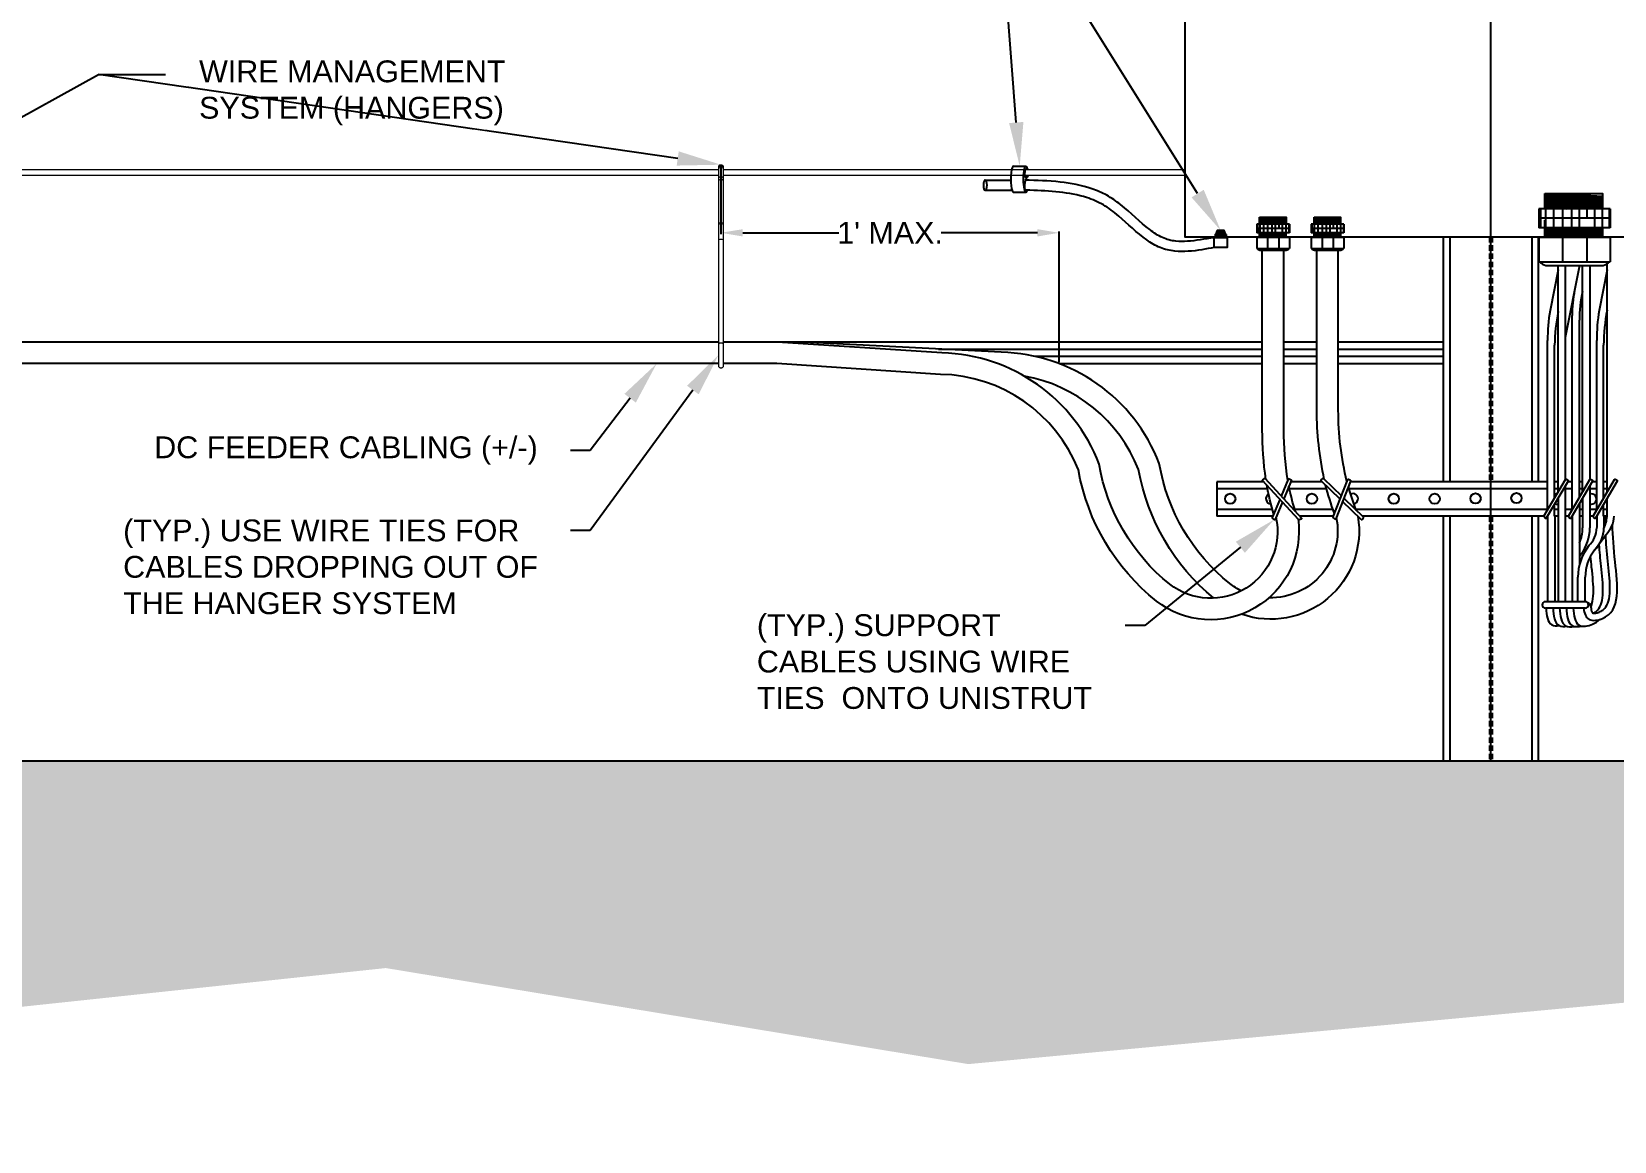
# Model space of a CAD drawing. Header units: feet. Extents: x -17 to 1389, y -162 to 787.
# Drawn here: x 386 to 458.6, y 17.6 to 68.4 of the extents above; entities that cross this region are included whole.
import ezdxf
from ezdxf import colors
from ezdxf.entities.mleader import LeaderData, LeaderLine
from ezdxf.math import Vec2, Vec3

# ---------------------------------------------------------------- set-up
doc = ezdxf.new("R2010")
doc.units = ezdxf.units.FT
doc.header["$MEASUREMENT"] = 0
doc.linetypes.add('HIDDEN', pattern=[0.375, 0.25, -0.125])
for name, color, linetype in [('ATI_EARTH', 34, 'Continuous'), ('Cable Gland', 4, 'Continuous'), ('DC FEEEDERS', 1, 'Continuous'), ('DC STRING CABLES', 30, 'Continuous'), ('E-CABL-UG2', 142, 'Continuous'), ('E-COMB-BOX', 41, 'Continuous'), ('E-DETL', 7, 'Continuous'), ('E-GRND', 3, 'Continuous'), ('G-ANNO-TEXT', 1, 'Continuous'), ('S-BEAM', 7, 'Continuous'), ('S-POST', 7, 'Continuous'), ('S-STEL-ANGL', 3, 'Continuous'), ('tie wrap', 4, 'Continuous'), ('WIRE MANAGEMENT', 4, 'Continuous')]:
    doc.layers.add(name, color=color, linetype=linetype)
doc.styles.add('NEI-A', font='arial.ttf')
doc.dimstyles.new('NEI-A', dxfattribs={"dimtxt": 0.1, "dimasz": 0.125, "dimexe": 0.0625, "dimexo": 0.0625, "dimgap": 0.0625, "dimtad": 0, "dimtih": 1, "dimtoh": 1, "dimdec": 4, "dimzin": 3, "dimdsep": 46, "dimlunit": 4, "dimtxsty": 'NEI-A', "dimcen": 0, "dimadec": 0, "dimazin": 0, "dimtfac": 0.75, "dimtdec": 4, "dimtofl": 0, "dimtmove": 0, "dimatfit": 3, "dimfxl": 1, "dimfrac": 1, "dimtolj": 1, "dimtzin": 0, "dimarcsym": 0})

# ---------------------------------------------------------------- blocks, each defined once
blk = doc.blocks.new('*D15')
at = {"layer": 'Defpoints', "color": 0, "transparency": 16777216}
for p in [(452.896, 98.569), (340.976, 34.976), (452.896, 34.976)]:
    blk.add_point(p, dxfattribs=at)
at = {"layer": 'G-ANNO-TEXT', "color": 0, "lineweight": -2, "transparency": 16777216}
for p, q in [((340.976, 35.039), (340.976, 98.632)), ((341.976, 98.569), (395.53, 98.569)), ((451.896, 98.569), (398.342, 98.569)), ((452.896, 35.039), (452.896, 98.632))]:
    blk.add_line(p, q, dxfattribs=at)
at = {"layer": 'G-ANNO-TEXT', "color": 0, "transparency": 16777216}
for points in [[(341.976, 98.736), (341.976, 98.402), (340.976, 98.569)], [(451.896, 98.736), (451.896, 98.402), (452.896, 98.569)]]:
    blk.add_solid(points, dxfattribs=at)
at = {"layer": 'G-ANNO-TEXT', "color": 0, "transparency": 16777216, "insert": (396.936, 98.569), "char_height": 1, "attachment_point": 5, "style": 'NEI-A'}
blk.add_mtext('\\A1;TBD', dxfattribs=at)
blk = doc.blocks.new('*D21')
at = {"layer": 'Defpoints', "color": 0, "transparency": 16777216}
for p in [(417.609, 62.292), (417.609, 59.173), (433.117, 53.183)]:
    blk.add_point(p, dxfattribs=at)
at = {"layer": 'G-ANNO-TEXT', "color": 0, "lineweight": -2, "transparency": 16777216}
for p, q in [((417.609, 62.23), (417.609, 59.11)), ((418.609, 59.173), (423.014, 59.173)), ((432.117, 59.173), (427.712, 59.173)), ((433.117, 53.246), (433.117, 59.235))]:
    blk.add_line(p, q, dxfattribs=at)
at = {"layer": 'G-ANNO-TEXT', "color": 0, "transparency": 16777216}
for points in [[(418.609, 59.339), (418.609, 59.006), (417.609, 59.173)], [(432.117, 59.339), (432.117, 59.006), (433.117, 59.173)]]:
    blk.add_solid(points, dxfattribs=at)
at = {"layer": 'G-ANNO-TEXT', "color": 0, "transparency": 16777216, "insert": (425.363, 59.173), "char_height": 1, "attachment_point": 5, "style": 'NEI-A'}
blk.add_mtext("\\A1;1' MAX.", dxfattribs=at)

msp = doc.modelspace()

# ---------------------------------------------------------------- hatches: boundary and pattern name
at = {"layer": 'ATI_EARTH'}
h = msp.add_hatch(dxfattribs=at)
h.set_pattern_fill('EARTH', color=256, scale=1.139728, angle=45)
h.set_pattern_definition([(45, (-15599350.6315, -7768332.1494), (0, 10.2350524967), [7.237275026, -7.237275026]), (45, (-15599352.5505, -7768330.23), (0, 10.2350524967), [7.237275026, -7.237275026]), (45, (-15599354.4696, -7768328.311), (0, 10.2350524967), [7.237275026, -7.237275026]), (135, (-15599354.4696, -7768327.032), (-10.2350524967, 0), [7.237275026, -7.237275026]), (135, (-15599352.5505, -7768325.113), (-10.2350524967, 0), [7.237275026, -7.237275026]), (135, (-15599350.6315, -7768323.194), (-10.2350524967, 0), [7.237275026, -7.237275026])])
h.paths.add_polyline_path([(676.50531, 34.97633), (622.02978, 17.55968), (575.36517, 22.79066), (517.62891, 19.87339), (475.97827, 25.49586), (428.94705, 21.09663), (402.24949, 25.49586), (349.33726, 19.87339), (319.73822, 22.79066), (276.04411, 17.55968), (250.7529, 34.97633)])

# ---------------------------------------------------------------- linework, layer by layer
at = {"layer": 'ATI_EARTH', "color": 7}
msp.add_lwpolyline([(676.50531, 34.97633), (250.7529, 34.97633)], dxfattribs=at)
at = {"layer": 'Cable Gland'}
for p, q in [((455.38081, 60.2774), (455.38081, 60.97852)), ((455.38081, 60.94082), (458.02341, 60.7818)), ((455.89466, 60.97852), (458.02341, 60.85042)), ((458.36155, 60.2774), (455.09967, 60.2774)), ((455.09967, 60.2774), (455.09967, 59.40747)), ((455.17686, 60.2774), (455.17686, 59.40747)), ((455.38081, 60.88641), (458.02341, 60.72738)), ((455.38081, 60.81778), (458.02341, 60.65876)), ((455.38081, 60.74916), (458.02341, 60.59014)), ((455.38081, 60.68054), (458.02341, 60.52151)), ((455.38081, 60.61192), (458.02341, 60.45289)), ((455.38081, 60.54329), (458.02341, 60.38427)), ((455.38081, 60.47467), (458.02341, 60.31565)), ((455.38081, 60.40605), (457.62926, 60.27074)), ((455.38081, 60.33743), (456.37831, 60.2774)), ((455.40063, 60.2774), (455.40063, 59.40747)), ((455.76537, 60.2774), (455.76537, 59.40747)), ((456.1815, 60.2774), (456.1815, 59.40747)), ((456.59764, 60.2774), (456.59764, 59.40747)), ((456.95054, 60.2774), (456.95054, 59.40747)), ((457.3032, 60.2774), (457.3032, 59.84243)), ((457.65598, 60.2774), (457.65598, 59.40747)), ((458.00876, 60.2774), (458.00876, 59.40747)), ((458.3188, 60.2774), (458.3188, 59.40747)), ((458.36155, 60.2774), (458.36155, 59.40747)), ((443.6663, 59.57464), (442.1663, 59.57464)), ((442.1663, 59.57464), (442.1663, 59.1746)), ((442.20179, 59.57464), (442.20179, 59.1746)), ((442.29558, 59.57464), (442.29558, 59.89706)), ((442.29558, 59.87972), (443.5108, 59.80659)), ((442.29558, 59.8547), (443.5108, 59.78157)), ((442.29558, 59.82314), (443.5108, 59.75001)), ((442.29558, 59.79158), (443.5108, 59.71846)), ((442.29558, 59.76003), (443.5108, 59.6869)), ((442.29558, 59.72847), (443.5108, 59.65534)), ((442.29558, 59.69691), (443.5108, 59.62379)), ((442.29558, 59.66536), (443.5108, 59.59223)), ((442.29558, 59.6338), (443.32955, 59.57158)), ((442.29558, 59.60224), (442.75429, 59.57464)), ((442.30469, 59.57464), (442.30469, 59.1746)), ((442.47242, 59.57464), (442.47242, 59.1746)), ((442.53188, 59.89706), (443.5108, 59.83815)), ((442.66379, 59.57464), (442.66379, 59.1746)), ((442.85515, 59.57464), (442.85515, 59.1746)), ((443.01743, 59.57464), (443.01743, 59.1746)), ((443.17961, 59.57464), (443.17961, 59.37462)), ((443.34184, 59.57464), (443.34184, 59.1746)), ((443.50407, 59.57464), (443.50407, 59.1746)), ((443.64664, 59.57464), (443.64664, 59.1746)), ((443.6663, 59.57464), (443.6663, 59.1746)), ((446.1663, 59.57464), (444.6663, 59.57464)), ((444.6663, 59.57464), (444.6663, 59.1746)), ((444.70179, 59.57464), (444.70179, 59.1746)), ((444.79558, 59.57464), (444.79558, 59.89706)), ((444.79558, 59.87972), (446.0108, 59.80659)), ((444.79558, 59.8547), (446.0108, 59.78157)), ((444.79558, 59.82314), (446.0108, 59.75001)), ((444.79558, 59.79158), (446.0108, 59.71846)), ((444.79558, 59.76003), (446.0108, 59.6869)), ((444.79558, 59.72847), (446.0108, 59.65534)), ((444.79558, 59.69691), (446.0108, 59.62379)), ((444.79558, 59.66536), (446.0108, 59.59223)), ((444.79558, 59.6338), (445.82955, 59.57158)), ((444.79558, 59.60224), (445.25429, 59.57464)), ((444.80469, 59.57464), (444.80469, 59.1746)), ((444.97242, 59.57464), (444.97242, 59.1746)), ((445.03188, 59.89706), (446.0108, 59.83815)), ((445.16379, 59.57464), (445.16379, 59.1746)), ((445.35515, 59.57464), (445.35515, 59.1746)), ((445.51743, 59.57464), (445.51743, 59.1746)), ((445.67961, 59.57464), (445.67961, 59.37462)), ((445.84184, 59.57464), (445.84184, 59.1746)), ((446.00407, 59.57464), (446.00407, 59.1746)), ((446.14664, 59.57464), (446.14664, 59.1746)), ((446.1663, 59.57464), (446.1663, 59.1746)), ((458.36155, 59.84243), (455.09967, 59.84243)), ((455.37869, 58.97633), (455.37869, 59.75985)), ((443.6663, 59.37462), (442.1663, 59.37462)), ((443.6663, 59.1746), (442.1663, 59.1746)), ((442.1663, 58.97633), (442.1663, 58.45687)), ((442.1663, 58.97633), (443.6663, 58.97633)), ((442.2946, 58.97633), (442.2946, 59.33664)), ((442.2946, 59.16817), (443.51781, 59.09457)), ((442.2946, 59.13662), (443.51781, 59.06301)), ((442.2946, 59.10506), (443.51781, 59.03145)), ((442.2946, 59.0735), (443.51781, 58.9999)), ((442.2946, 59.04195), (443.38494, 58.97633)), ((442.2946, 59.01039), (442.86055, 58.97633)), ((442.66379, 58.97633), (442.66379, 58.45687)), ((442.83216, 59.16738), (443.51781, 59.12612)), ((443.17961, 58.97633), (443.17961, 58.45687)), ((443.21979, 59.17561), (443.51781, 59.15768)), ((443.51781, 58.97633), (443.51781, 59.1746)), ((443.6663, 58.97633), (443.6663, 58.45687)), ((446.1663, 59.37462), (444.6663, 59.37462)), ((446.1663, 59.1746), (444.6663, 59.1746)), ((444.6663, 58.97633), (444.6663, 58.45687)), ((444.6663, 58.97633), (446.1663, 58.97633)), ((444.7946, 58.97633), (444.7946, 59.33664)), ((444.7946, 59.16817), (446.01781, 59.09457)), ((444.7946, 59.13662), (446.01781, 59.06301)), ((444.7946, 59.10506), (446.01781, 59.03145)), ((444.7946, 59.0735), (446.01781, 58.9999)), ((444.7946, 59.04195), (445.88494, 58.97633)), ((444.7946, 59.01039), (445.36055, 58.97633)), ((445.16379, 58.97633), (445.16379, 58.45687)), ((445.33216, 59.16738), (446.01781, 59.12612)), ((445.67961, 58.97633), (445.67961, 58.45687)), ((445.71979, 59.17561), (446.01781, 59.15768)), ((446.01781, 58.97633), (446.01781, 59.1746)), ((446.1663, 58.97633), (446.1663, 58.45687)), ((458.36155, 59.40747), (455.09967, 59.40747)), ((455.09967, 58.97633), (455.09967, 57.84672)), ((455.09967, 58.97633), (458.36155, 58.97633)), ((455.37869, 59.39351), (458.03866, 59.23344)), ((455.37869, 59.32488), (458.03866, 59.16481)), ((455.37869, 59.25626), (458.03866, 59.09619)), ((455.37869, 59.18764), (458.03866, 59.02757)), ((455.37869, 59.11902), (457.74971, 58.97633)), ((455.37869, 59.05039), (456.60937, 58.97633)), ((456.1815, 58.97633), (456.1815, 57.84672)), ((456.54764, 59.39178), (458.03866, 59.30206)), ((457.3032, 58.97633), (457.3032, 57.84672)), ((457.39058, 59.40968), (458.03866, 59.37068)), ((458.03866, 58.97633), (458.03866, 59.40747)), ((458.36155, 58.97633), (458.36155, 57.84672)), ((442.1663, 58.45687), (443.6663, 58.45687)), ((442.31063, 58.38161), (443.52197, 58.38161)), ((444.6663, 58.45687), (446.1663, 58.45687)), ((444.81063, 58.38161), (446.02197, 58.38161)), ((455.09967, 57.84672), (458.36155, 57.84672)), ((455.41353, 57.68306), (458.04769, 57.68306))]:
    msp.add_line(p, q, dxfattribs=at)
for points in [[(455.38081, 60.97852), (458.02341, 60.97852), (458.02341, 60.2774)], [(442.29558, 59.89706), (443.5108, 59.89706), (443.5108, 59.57464)], [(444.79558, 59.89706), (446.0108, 59.89706), (446.0108, 59.57464)]]:
    msp.add_lwpolyline(points, dxfattribs=at)
for centre, radius, start, end in [((442.33113, 58.54431), 0.16398, 212.2218211, 262.8182954), ((443.50905, 58.53791), 0.15683, 274.7234822, 328.8876353), ((444.83113, 58.54431), 0.16398, 212.2218211, 262.8182954), ((446.00905, 58.53791), 0.15683, 274.7234822, 328.8876353), ((455.45811, 58.03685), 0.35658, 212.2218211, 262.8182954), ((458.0196, 58.02294), 0.34103, 274.7234822, 328.8876353)]:
    msp.add_arc(centre, radius, start, end, dxfattribs=at)
at = {"layer": 'DC FEEEDERS'}
for points in [[(442.58823, 47.87868, -0.03614098), (442.4238, 50.15117), (442.4238, 58.38161)], [(443.59684, 47.82251, -0.04032432), (443.4088, 50.15117), (443.4088, 58.38161)], [(445.2626, 47.88503, -0.05348636), (444.9238, 51.04445), (444.9238, 58.38161)], [(446.30394, 47.77778, -0.06029302), (445.9088, 51.04445), (445.9088, 58.38161)], [(442.95055, 46.27766, -0.02648819), (442.63331, 47.61539, -0.02648819)], [(443.93866, 46.41211, -0.02480174), (443.64583, 47.56526)], [(445.73215, 46.32193, -0.02615015), (445.3279, 47.61764, -0.02615015)], [(446.73191, 46.46412, -0.02379313), (446.36749, 47.5458)]]:
    msp.add_lwpolyline(points, format="xyb", dxfattribs=at)
msp.add_lwpolyline([(417.50695, 54.16813), (381.71551, 54.16813)], dxfattribs=at)
at = {"layer": 'DC STRING CABLES'}
for p, q in [((455.97988, 57.47461), (455.61369, 55.61475)), ((456.96369, 57.68306), (456.31188, 54.37259)), ((458.22988, 57.47461), (457.86369, 55.61475)), ((456.31188, 47.58423), (456.31188, 42.27464)), ((457.43688, 47.58423), (457.43688, 45.65477)), ((455.97988, 47.01642), (455.97988, 42.27464)), ((456.95766, 46.76464), (456.95766, 43.95328)), ((457.10488, 47.01642), (457.10488, 45.65477)), ((455.50066, 46.18893), (455.50066, 42.27464)), ((456.62566, 46.18893), (456.62566, 42.27464)), ((457.75066, 46.18893), (457.75066, 45.6686)), ((458.08266, 46.18893), (458.08266, 45.66446))]:
    msp.add_line(p, q, dxfattribs=at)
for points in [[(455.97988, 47.30585), (455.97988, 57.68306)], [(456.31188, 57.68306), (456.31188, 47.87365)], [(457.10488, 47.30585), (457.10488, 57.68306)], [(457.43688, 57.68306), (457.43688, 47.87365)], [(458.22988, 47.30585), (458.22988, 57.75445)], [(456.62566, 46.48627), (456.62566, 55.38119)], [(456.95766, 47.05407), (456.95766, 55.16718)], [(455.50066, 46.48627), (455.50066, 54.24304)], [(455.81849, 47.02982), (455.81849, 54.02904)], [(457.75066, 46.48627), (457.75066, 54.24304)], [(458.06849, 47.02982), (458.06849, 54.02904)], [(455.81849, 46.18893), (455.81849, 46.74039)], [(458.06849, 46.18893), (458.06849, 46.74039)], [(458.22988, 46.18893), (458.22988, 47.01642)], [(455.83266, 46.18893), (455.83266, 42.27464)], [(457.6528, 44.63824), (458.17726, 45.35431)], [(456.89094, 42.27464), (456.89094, 43.39943)], [(457.22294, 42.27464), (457.22294, 43.39943)]]:
    msp.add_lwpolyline(points, dxfattribs=at)
at = {"layer": 'DC STRING CABLES', "flags": 128}
for points in [[(417.71551, 54.18052), (442.4238, 54.18052)], [(427.58712, 53.84805), (442.4238, 53.84805)], [(443.4088, 54.18052), (444.9238, 54.18052)], [(443.4088, 53.84805), (444.9238, 53.84805)], [(445.9088, 54.18052), (450.71841, 54.18052)], [(445.9088, 53.84805), (450.71841, 53.84805)], [(432.00315, 53.51559), (442.4238, 53.51559)], [(433.11662, 53.18313), (442.4238, 53.18313)], [(443.4088, 53.51559), (444.9238, 53.51559)], [(443.4088, 53.18313), (444.9238, 53.18313)], [(445.9088, 53.51559), (450.71841, 53.51559)], [(445.9088, 53.18313), (450.71841, 53.18313)]]:
    msp.add_lwpolyline(points, dxfattribs=at)
at = {"layer": 'DC STRING CABLES'}
for centre, radius, start, end in [((462.62566, 55.38119), 6, 168.8613095, 180), ((462.95766, 55.16718), 6, 167.2814951, 180), ((463.87525, 54.24351), 8.37459, 170.5760352, 180.003167), ((465.77709, 53.75625), 9.96234, 169.5534647, 178.4309539), ((466.12525, 54.24351), 8.37459, 170.5760352, 180.003167), ((466.02271, 54.02971), 7.95422, 168.4383146, 180.0048222), ((456.56188, 46.32093), 1.668, 335.7290307, 355.4611515), ((457.19441, 46.30604), 1.36813, 315.9215035, 355.0896155), ((455.43688, 45.65477), 1.668, 335.7290307, 360), ((455.43688, 45.65477), 2, 322.8630955, 360), ((456.61714, 45.67109), 1.13354, 313.1343998, 359.6650539), ((456.62731, 45.67094), 1.45536, 314.7993279, 359.7450289), ((459.22294, 43.39943), 2.332, 141.7270603, 180), ((458.62566, 43.23989), 2, 142.8630955, 146.5118545), ((459.22294, 43.39943), 2, 141.7270603, 180)]:
    msp.add_arc(centre, radius, start, end, dxfattribs=at)
for points, knots in [([(457.15298, 41.98043), (457.18472, 41.74603), (457.30389, 41.34552), (458.91839, 41.58891), (458.61075, 43.69429), (458.48947, 45.27486), (458.47219, 45.8171)], [0.24569184, 0.24569184, 0.24569184, 0.24569184, 0.8559424, 1.46655261, 4.13150439, 5.6317976, 5.6317976, 5.6317976, 5.6317976]), ([(457.55605, 41.75928), (457.56599, 41.75612), (457.60237, 41.75012), (457.69891, 41.75699), (457.75825, 41.76855), (457.8852, 41.80795), (457.94719, 41.83694), (458.04808, 41.90102), (458.08943, 41.93687), (458.19726, 42.05919), (458.25148, 42.16424), (458.32863, 42.43855), (458.34957, 42.60588), (458.3647, 43.14477), (458.3188, 43.56249), (458.23006, 44.40003), (458.19353, 44.80826), (458.16611, 45.24536), (458.16351, 45.28885), (458.16106, 45.33219)], [0.92248613, 0.92248613, 0.92248613, 0.92248613, 1.14671747, 1.14671747, 1.37094882, 1.37094882, 1.65082021, 1.65082021, 1.9306916, 1.9306916, 2.47831606, 2.47831606, 3.02594051, 3.02594051, 4.0596428, 4.0596428, 5.09334508, 5.09334508, 5.20801668, 5.20801668, 5.20801668, 5.20801668]), ([(457.48125, 42.02669), (457.50163, 42.07158), (457.51944, 42.12104), (457.57335, 42.31274), (457.5943, 42.48007), (457.60943, 43.01896), (457.56353, 43.43668), (457.50111, 44.02575), (457.48436, 44.19431), (457.46918, 44.36085)], [2.26055705, 2.26055705, 2.26055705, 2.26055705, 2.47831606, 2.47831606, 3.02594051, 3.02594051, 4.0596428, 4.0596428, 4.48002759, 4.48002759, 4.48002759, 4.48002759]), ([(457.60291, 41.75298), (457.62958, 41.76565), (457.65425, 41.77927), (457.72709, 41.82553), (457.76844, 41.86138), (457.87626, 41.98371), (457.93049, 42.08875), (458.00764, 42.36306), (458.02858, 42.5304), (458.04371, 43.06929), (457.99781, 43.487), (457.91743, 44.24559), (457.88659, 44.57847), (457.86305, 44.90215)], [1.52658225, 1.52658225, 1.52658225, 1.52658225, 1.65082021, 1.65082021, 1.9306916, 1.9306916, 2.47831606, 2.47831606, 3.02594051, 3.02594051, 4.0596428, 4.0596428, 4.89846457, 4.89846457, 4.89846457, 4.89846457]), ([(457.31917, 42.24878), (457.46514, 42.17947), (457.47513, 42.06443), (457.50583, 41.8777), (457.52856, 41.80746), (457.54979, 41.7676), (457.5539, 41.76191), (457.55605, 41.75928)], [0, 0, 0, 0, 0.301425946, 0.301425946, 0.602851891, 0.602851891, 0.699876202, 0.699876202, 0.699876202, 0.699876202]), ([(455.42876, 41.98043), (455.45663, 41.64836), (455.50731, 41.19009), (455.90948, 41.16383), (456.03231, 41.18031)], [0.03830735, 0.03830735, 0.03830735, 0.03830735, 0.8559424, 1.20018886, 1.20018886, 1.20018886, 1.20018886]), ([(455.75, 41.98043), (455.77847, 41.63665), (455.82275, 41.14588), (456.25255, 41.12896), (456.38552, 41.15078)], [0.01052235, 0.01052235, 0.01052235, 0.01052235, 0.8559424, 1.22736784, 1.22736784, 1.22736784, 1.22736784]), ([(456.05061, 41.98399), (456.07941, 41.6359), (456.12183, 41.12304), (456.57832, 41.11911), (456.7234, 41.14809)], [0, 0, 0, 0, 0.8559424, 1.26107261, 1.26107261, 1.26107261, 1.26107261]), ([(456.36224, 41.98043), (456.39083, 41.63508), (456.43674, 41.11032), (456.92079, 41.12407), (457.0803, 41.16292)], [0.00671992, 0.00671992, 0.00671992, 0.00671992, 0.8559424, 1.30393772, 1.30393772, 1.30393772, 1.30393772]), ([(456.67499, 41.98043), (456.70308, 41.64308), (456.76127, 41.06914), (457.53222, 41.18536), (457.80422, 41.37102), (457.8932, 41.46251)], [0.02590638, 0.02590638, 0.02590638, 0.02590638, 0.8559424, 1.46655261, 1.8814311, 1.8814311, 1.8814311, 1.8814311])]:
    msp.add_open_spline(points, degree=3, knots=knots, dxfattribs=at)
msp.add_open_spline([(458.14067, 45.78273), (458.13612, 45.9196), (458.13321, 46.05497), (458.13206, 46.18893)], degree=3, dxfattribs=at)
at = {"layer": 'E-CABL-UG2', "linetype": 'Continuous', "flags": 128}
for points in [[(429.7242, 61.58234), (430.89935, 61.58234)], [(429.7242, 61.12234), (430.95465, 61.12234)]]:
    msp.add_lwpolyline(points, dxfattribs=at)
at = {"layer": 'E-CABL-UG2', "linetype": 'Continuous', "extrusion": (0, 0, -1)}
msp.add_ellipse((429.7242, 61.35234), major_axis=(0, -0.23), ratio=0.37397811, dxfattribs=at)
at = {"layer": 'E-CABL-UG2', "linetype": 'Continuous'}
for points, knots in [([(440.22305, 58.5045), (440.03334, 58.4679), (439.84189, 58.43131), (439.23735, 58.33287), (438.82297, 58.28946), (438.18585, 58.35541), (437.95416, 58.41181), (437.52311, 58.59173), (437.32217, 58.71091), (436.67079, 59.16991), (436.26158, 59.5845), (435.61261, 60.1359), (435.38131, 60.31191), (434.89528, 60.59159), (434.63881, 60.70101), (433.58317, 61.04004), (432.69154, 61.09011), (431.69379, 61.12325), (431.61201, 61.12582), (431.5301, 61.1284)], [0.04158068, 0.04158068, 0.04158068, 0.04158068, 0.58389679, 0.58389679, 1.75169036, 1.75169036, 2.42705806, 2.42705806, 3.10242576, 3.10242576, 4.72474588, 4.72474588, 5.62401754, 5.62401754, 6.5232892, 6.5232892, 9.16084514, 9.16084514, 9.39572257, 9.39572257, 9.39572257, 9.39572257]), ([(440.22305, 58.94664), (439.97514, 58.92513), (439.77298, 58.88613), (439.17984, 58.78961), (438.80253, 58.75367), (438.24405, 58.81208), (438.04413, 58.86581), (437.64986, 59.04714), (437.45628, 59.17206), (436.82971, 59.64903), (436.40358, 60.08964), (435.72711, 60.62438), (435.51511, 60.77069), (435.07309, 61.01291), (434.84424, 61.11161), (434.14141, 61.35363), (433.65148, 61.44314), (432.62173, 61.55452), (432.08035, 61.57131), (431.54457, 61.58817)], [0, 0, 0, 0, 0.58486739, 0.58486739, 1.75460218, 1.75460218, 2.51539982, 2.51539982, 3.27619746, 3.27619746, 4.98570739, 4.98570739, 5.70411463, 5.70411463, 6.42252186, 6.42252186, 7.85933633, 7.85933633, 9.39572257, 9.39572257, 9.39572257, 9.39572257])]:
    msp.add_open_spline(points, degree=3, knots=knots, dxfattribs=at)
at = {"layer": 'E-COMB-BOX'}
msp.add_lwpolyline([(466.89588, 58.97633), (438.89588, 58.97633), (438.89588, 84.97633), (466.89588, 84.97633)], close=True, dxfattribs=at)
at = {"layer": 'E-DETL', "color": 3}
for p, q in [((440.81701, 58.94664), (440.22305, 58.94664)), ((440.72792, 59.18422), (440.31215, 59.18422))]:
    msp.add_line(p, q, dxfattribs=at)
at = {"layer": 'E-DETL', "color": 9}
for p, q in [((440.72792, 59.15452), (440.31215, 59.15452)), ((440.72792, 59.12482), (440.31215, 59.12482)), ((440.72907, 59.00603), (440.3133, 59.00603)), ((440.69822, 59.16937), (440.34185, 59.16937)), ((440.69822, 59.13967), (440.34185, 59.13967)), ((440.69822, 59.10998), (440.34185, 59.10998)), ((440.69937, 59.02088), (440.343, 59.02088)), ((440.69937, 58.99118), (440.343, 58.99118))]:
    msp.add_line(p, q, dxfattribs=at)
at = {"layer": 'E-DETL', "color": 3}
for points in [[(440.81701, 58.97633), (440.81701, 58.50117), (440.22305, 58.50117), (440.22305, 58.97633), (440.81701, 58.97633)], [(440.77617, 59.09265), (440.2639, 59.09265), (440.2639, 59.03573), (440.33979, 59.03573), (440.33979, 59.0547), (440.48209, 59.0547), (440.48209, 59.03573), (440.55798, 59.03573), (440.55798, 59.0547), (440.70028, 59.0547), (440.70028, 59.03573), (440.77617, 59.03573), (440.77617, 59.09265)], [(440.72792, 59.18422), (440.67842, 59.27331), (440.36165, 59.27331), (440.31215, 59.18422)]]:
    msp.add_lwpolyline(points, dxfattribs=at)
at = {"layer": 'E-DETL', "flags": 128}
for points in [[(440.31215, 59.09513), (440.34185, 59.10998), (440.31215, 59.12482), (440.34185, 59.13967), (440.31215, 59.15452), (440.34185, 59.16937), (440.31215, 59.18422)], [(440.31215, 59.03573), (440.34185, 59.02088), (440.31215, 59.00603), (440.34185, 58.99118), (440.31215, 58.97633)], [(440.72792, 59.09513), (440.69822, 59.10998), (440.72792, 59.12482), (440.69822, 59.13967), (440.72792, 59.15452), (440.69822, 59.16937), (440.72792, 59.18422)], [(440.72907, 59.03573), (440.69937, 59.02088), (440.72907, 59.00603), (440.69937, 58.99118), (440.72907, 58.97633)]]:
    msp.add_lwpolyline(points, dxfattribs=at)
at = {"layer": 'E-GRND'}
for p, q in [((431.58711, 61.77843), (431.55137, 61.77843)), ((431.61467, 61.69357), (431.57942, 61.69357)), ((431.58711, 61.77843), (431.61467, 61.69357))]:
    msp.add_line(p, q, dxfattribs=at)
for points in [[(431.02176, 62.23098), (431.58711, 62.23098)], [(431.58711, 61.02417), (431.02176, 61.02417)]]:
    msp.add_lwpolyline(points, dxfattribs=at)
for centre, major_axis, ratio, start_param, end_param in [((431.02176, 61.62757), (0, -0.60341), 0.2034372, 3.14159265, 6.28318531), ((431.58711, 61.62757), (0, 0.60341), 0.2034372, -0.74366479, 3.64076175), ((431.58711, 61.92928), (0, 0.15085), 0.33411094, -0.33633689, 1.57079633), ((431.58711, 61.92928), (0, 0.15085), 0.33411094, 3.14159265, 3.59403693)]:
    msp.add_ellipse(centre, major_axis=major_axis, ratio=ratio, start_param=start_param, end_param=end_param, dxfattribs=at)
at = {"layer": 'E-GRND', "extrusion": (0, 0, -1)}
for centre, major_axis, ratio, start_param, end_param in [((431.6307, 61.92928), (0, 0.2813), 0.33411094, 3.71956504, 4.71238898), ((431.53385, 61.62757), (0, 0.09317), 0.69303415, 0.78207214, 2.35952052), ((431.61467, 61.92928), (0, 0.23571), 0.33411094, 2.1841389, 3.14159265), ((431.6307, 61.32587), (0, 0.2813), 0.33411094, -1.57079633, -0.57797239), ((431.58711, 61.32587), (0, 0.23), 0.21913528, 3.14159265, 4.71238898)]:
    msp.add_ellipse(centre, major_axis=major_axis, ratio=ratio, start_param=start_param, end_param=end_param, dxfattribs=at)
at = {"layer": 'S-BEAM'}
for p, q in [((450.71841, 58.97633), (450.71841, 47.76374)), ((455.07336, 58.97633), (455.07336, 47.76374)), ((450.71841, 46.18893), (450.71841, 34.97633)), ((455.07336, 46.18893), (455.07336, 34.97633))]:
    msp.add_line(p, q, dxfattribs=at)
at = {"layer": 'S-POST'}
for p, q in [((451.02088, 58.97633), (451.02088, 47.76374)), ((454.77088, 58.97633), (454.77088, 47.76374)), ((451.02088, 46.18893), (451.02088, 34.97633)), ((454.77088, 46.18893), (454.77088, 34.97633))]:
    msp.add_line(p, q, dxfattribs=at)
at = {"layer": 'S-POST', "linetype": 'HIDDEN'}
for p, q in [((452.83138, 58.97633), (452.83138, 47.76374)), ((452.96038, 58.97633), (452.96038, 47.76374)), ((452.83138, 46.18893), (452.83138, 34.97633)), ((452.96038, 46.18893), (452.96038, 34.97633))]:
    msp.add_line(p, q, dxfattribs=at)
at = {"layer": 'S-STEL-ANGL'}
for p, q in [((442.49637, 47.76374), (440.347, 47.76374)), ((442.66474, 47.44878), (440.347, 47.44878)), ((445.37225, 47.44878), (443.66993, 47.44878)), ((445.17688, 47.76374), (443.72914, 47.76374)), ((455.50066, 47.44878), (446.39555, 47.44878)), ((455.50066, 47.76374), (446.45344, 47.76374)), ((455.97988, 47.76374), (455.81849, 47.76374)), ((455.97988, 47.44878), (455.81849, 47.44878)), ((456.62566, 47.44878), (456.31188, 47.44878)), ((456.62566, 47.76374), (456.41684, 47.76374)), ((457.10488, 47.76374), (456.95766, 47.76374)), ((457.10488, 47.44878), (456.95766, 47.44878)), ((457.75066, 47.44878), (457.43688, 47.44878)), ((457.75066, 47.76374), (457.54184, 47.76374)), ((458.22988, 47.76374), (458.06849, 47.76374)), ((458.22988, 47.44878), (458.06849, 47.44878)), ((442.88629, 46.50389), (440.347, 46.50389)), ((445.66629, 46.50389), (443.91084, 46.50389)), ((455.50066, 46.50389), (446.71645, 46.50389)), ((455.97988, 46.50389), (455.81849, 46.50389)), ((456.62566, 46.50389), (456.31188, 46.50389)), ((457.10488, 46.50389), (456.95766, 46.50389)), ((457.75066, 46.50389), (457.43688, 46.50389)), ((458.22988, 46.50389), (458.06849, 46.50389)), ((442.91343, 46.18893), (440.347, 46.18893)), ((445.67992, 46.18893), (444.14417, 46.18893)), ((455.32971, 46.18893), (447.01647, 46.18893)), ((455.50066, 46.18893), (455.49605, 46.18893)), ((455.97988, 46.18893), (455.81849, 46.18893)), ((456.45471, 46.18893), (456.31188, 46.18893)), ((456.62566, 46.18893), (456.62105, 46.18893)), ((457.10488, 46.18893), (456.95766, 46.18893)), ((457.57971, 46.18893), (457.43688, 46.18893)), ((457.75066, 46.18893), (457.74605, 46.18893)), ((458.22988, 46.18893), (458.06849, 46.18893))]:
    msp.add_line(p, q, dxfattribs=at)
for points in [[(440.347, 47.76374), (440.347, 46.18893)], [(455.50066, 46.18893), (455.50066, 46.19683)], [(456.62566, 46.18893), (456.62566, 46.19683)], [(457.75066, 46.18893), (457.75066, 46.19683)]]:
    msp.add_lwpolyline(points, dxfattribs=at)
for centre in [(440.95177, 46.99138), (444.70076, 46.99138), (448.44975, 46.99138), (450.32425, 46.99138), (452.19874, 47.00643), (454.07324, 47.02148)]:
    msp.add_circle(centre, 0.23622, dxfattribs=at)
for centre, start, end in [((442.82626, 46.99138), 117.8734144, 268.4919045), ((446.57526, 46.99138), 281.1390777, 116.2997367), ((455.94293, 46.97633), 94.3714015, 121.7914308), ((457.50445, 46.97633), 253.379013, 106.620987), ((455.94293, 46.97633), 242.5149017, 278.9986171)]:
    msp.add_arc(centre, 0.23622, start, end, dxfattribs=at)
at = {"layer": 'tie wrap'}
msp.add_line((446.99431, 46.04062), (447.06118, 46.11138), dxfattribs=at)
for points in [[(444.08653, 46.04112), (442.43885, 47.82606, -0.41421356), (442.44338, 47.86112), (442.51946, 47.9198, -0.41421356), (442.55453, 47.91527), (444.22329, 46.103, -0.51925296), (444.21117, 46.06394), (444.114, 46.03259, -0.31643647)], [(445.66924, 46.16176), (446.34341, 47.87825, -0.41421356), (446.3776, 47.88722), (446.46057, 47.83874, -0.41421356), (446.46954, 47.80455), (445.78698, 46.07397, -0.53156063), (445.74643, 46.06539), (445.67504, 46.13442, -0.30549674)], [(455.33304, 46.1996), (456.31457, 47.87825, -0.41421356), (456.34877, 47.88722), (456.43173, 47.83874, -0.41421356), (456.4407, 47.80455), (455.44176, 46.09608, -0.51925296), (455.401, 46.09265), (455.33546, 46.17093, -0.31643647)], [(456.45804, 46.1996), (457.43957, 47.87825, -0.41421356), (457.47377, 47.88722), (457.55673, 47.83874, -0.41421356), (457.5657, 47.80455), (456.56676, 46.09608, -0.51925296), (456.526, 46.09265), (456.46046, 46.17093, -0.31643647)], [(457.58304, 46.1996), (458.56457, 47.87825, -0.41421356), (458.59877, 47.88722), (458.68173, 47.83874, -0.41421356), (458.6907, 47.80455), (457.69176, 46.09608, -0.51925296), (457.651, 46.09265), (457.58546, 46.17093, -0.31643647)]]:
    msp.add_lwpolyline(points, format="xyb", close=True, dxfattribs=at)
for points in [[(443.29791, 47.10796), (443.62621, 47.89272, -0.41421356), (443.66041, 47.90169), (443.74337, 47.85321, -0.41421356), (443.75234, 47.81901), (443.40504, 46.99162)], [(445.98962, 46.97747), (445.1219, 47.81693, -0.41745713), (445.12369, 47.85244), (445.1961, 47.91715, -0.41097742), (445.23121, 47.91538), (446.04782, 47.12567)], [(443.3438, 46.84572), (443.00717, 46.04378, -0.53156063), (442.96662, 46.03521), (442.89524, 46.10424, -0.30549674), (442.88943, 46.13157), (443.23672, 46.96171)]]:
    msp.add_lwpolyline(points, format="xyb", dxfattribs=at)
for points in [[(446.95768, 46.04092), (446.10088, 46.86983)], [(446.15927, 47.01789), (447.06146, 46.14542)], [(457.22294, 42.27464), (455.40139, 42.27464)], [(457.22294, 41.98043), (455.40139, 41.98043)]]:
    msp.add_lwpolyline(points, dxfattribs=at)
for centre, radius, start, end in [((446.97614, 46.05779), 0.025, 222.423195, 316.6213622), ((447.04301, 46.12855), 0.025, 316.6213622, 42.423195), ((455.40139, 42.12753), 0.1471, 90, 270), ((457.22294, 42.12753), 0.1471, 270, 90)]:
    msp.add_arc(centre, radius, start, end, dxfattribs=at)
at = {"layer": 'WIRE MANAGEMENT', "color": 4, "linetype": 'Continuous', "lineweight": 18}
for p, q in [((381.71551, 62.07168), (417.50695, 62.07168)), ((417.50695, 61.7936), (381.71551, 61.7936)), ((417.50695, 61.66708), (417.50695, 62.15055)), ((417.50695, 53.07885), (417.50695, 61.66708)), ((417.71551, 62.15055), (417.71551, 62.11621)), ((417.71551, 62.11288), (417.71551, 61.66708)), ((417.71551, 62.07168), (438.89588, 62.07168)), ((438.89588, 61.7936), (417.71551, 61.7936)), ((417.71551, 61.66708), (417.71551, 53.07885))]:
    msp.add_line(p, q, dxfattribs=at)
for centre, radius, start, end in [((417.61123, 62.10709), 0.10444, 3.1318747, 176.8681253), ((417.61105, 59.53725), 0.10422, 89.9016305, 177.2580812), ((417.61141, 59.53725), 0.10422, 2.7419188, 90.0983695), ((417.58756, 58.72442), 0.14854, 80.8280105, 122.8642953), ((417.63491, 58.72442), 0.14854, 57.1357047, 99.1719895), ((417.58757, 53.96688), 0.14858, 80.8345062, 122.8577996), ((417.6349, 53.96688), 0.14858, 57.1422004, 99.1654938)]:
    msp.add_arc(centre, radius, start, end, dxfattribs=at)
for points, knots in [([(417.50729, 62.11545), (417.50746, 62.11764), (417.50791, 62.12335), (417.50505, 62.13126), (417.50822, 62.13355), (417.50837, 62.13366)], [0, 0, 0, 0, 0.37124697, 0.96881337, 1, 1, 1, 1]), ([(417.58664, 61.58437), (417.59482, 61.58308), (417.61423, 61.58001), (417.645, 61.58523), (417.67588, 61.59962), (417.70111, 61.62229), (417.71605, 61.65135), (417.71586, 61.68083), (417.70452, 61.70598), (417.68458, 61.72802), (417.65543, 61.74554), (417.62036, 61.75413), (417.58534, 61.75114), (417.55382, 61.73883), (417.52707, 61.71845), (417.50976, 61.69193), (417.5053, 61.66387), (417.51189, 61.6388), (417.52784, 61.61574), (417.55287, 61.59517), (417.57486, 61.58814), (417.58664, 61.58437)], [0, 0, 0, 0, 0.04193154, 0.099477, 0.15531906, 0.21333136, 0.26895792, 0.3159218, 0.35787466, 0.40647399, 0.46486042, 0.52824587, 0.58674798, 0.64065834, 0.6982008, 0.75522703, 0.79695093, 0.83888666, 0.88358568, 0.93767617, 1, 1, 1, 1]), ([(417.50695, 62.1128), (417.5077, 62.13749), (417.50889, 62.17708), (417.52921, 62.21606), (417.54411, 62.2305), (417.55099, 62.23605), (417.55809, 62.24084), (417.57241, 62.2489), (417.59567, 62.2569), (417.6204, 62.2567), (417.63645, 62.25301), (417.64859, 62.24891), (417.67382, 62.23551), (417.69794, 62.2035), (417.71299, 62.1582), (417.71461, 62.12902), (417.71551, 62.1128)], [0, 0, 0, 0, 0.18466402, 0.29600473, 0.31907598, 0.34123923, 0.36268421, 0.38369812, 0.46540883, 0.5451378, 0.56661738, 0.58970448, 0.6418362, 0.78024257, 0.87785996, 1, 1, 1, 1]), ([(417.507, 62.11298), (417.50699, 62.11629), (417.50699, 62.13184), (417.50713, 62.15739), (417.50739, 62.18733), (417.50886, 62.2115), (417.51472, 62.2286), (417.52166, 62.24137), (417.5323, 62.25619), (417.55106, 62.27385), (417.58068, 62.28927), (417.61571, 62.29438), (417.65017, 62.28606), (417.6742, 62.27114), (417.68907, 62.25669), (417.69987, 62.24304), (417.71487, 62.21281), (417.7156, 62.1675), (417.71554, 62.13147), (417.71551, 62.11621)], [0, 0, 0, 0, 0.02105151, 0.09895176, 0.16253199, 0.21185965, 0.25210869, 0.27631863, 0.30421928, 0.36790042, 0.43829013, 0.51369457, 0.58781377, 0.65922098, 0.69086285, 0.71944439, 0.76969645, 0.90242217, 1, 1, 1, 1]), ([(417.50716, 60.25957), (417.50708, 60.26583), (417.50683, 60.28521), (417.5069, 60.30458), (417.50695, 60.31771)], [0, 0, 0, 0, 0.3227955, 1, 1, 1, 1]), ([(417.71551, 53.07741), (417.71475, 53.06874), (417.7133, 53.0522), (417.70062, 53.02462), (417.67944, 53.00024), (417.65208, 52.98403), (417.62536, 52.97619), (417.5946, 52.97567), (417.56511, 52.98613), (417.54108, 53.00335), (417.52385, 53.02263), (417.51005, 53.04773), (417.50801, 53.06725), (417.50695, 53.07741)], [0, 0, 0, 0, 0.08122491, 0.15499666, 0.28126271, 0.37854637, 0.44992378, 0.54101723, 0.66320251, 0.73640926, 0.81717991, 0.90487523, 1, 1, 1, 1])]:
    msp.add_open_spline(points, degree=3, knots=knots, dxfattribs=at)

# ---------------------------------------------------------------- leaders
at = {"layer": 'G-ANNO-TEXT'}
ml = msp.add_multileader_mtext('Standard', dxfattribs=at)
ml.set_content('\\pxql,t3.00005;DC FEEDER CABLING (+/-)', color=256, style='NEI-A')
ml.set_leader_properties()
ml.build(insert=Vec2(0, 0))
ml.multileader.update_dxf_attribs({"dogleg_length": 3.07146, "arrow_head_size": 2})
ctx = ml.context
ctx.base_point, ctx.char_height, ctx.arrow_head_size, ctx.landing_gap_size, ctx.plane_origin = Vec3(390.2171, 49.20188), 1, 2, 1.53573, Vec3(-375.01777, -497.55171)
ctx.text_align_type = 2
notes = []
notes.append((ctx, [(0, (1, 1, 0), (411.61116, 49.20188), (-1, 0), 0.89968, [(1, [(414.66672, 53.18313)], 0, [])])]))
ctx.mtext.insert, ctx.mtext.width, ctx.mtext.alignment, ctx.mtext.flow_direction = Vec3(409.17575, 49.84888), 17.5406958, 3, 5
ctx.mtext.has_bg_fill, ctx.mtext.bg_color, ctx.mtext.bg_scale_factor, ctx.mtext.bg_transparency, ctx.mtext.use_window_bg_color = 1, -1073741824, 1.5, 0, 1
for ctx, leaders in notes:
    for number, flags, end, landing, length, lines in leaders:
        leader = LeaderData()
        leader.index, (leader.has_last_leader_line, leader.has_dogleg_vector, leader.attachment_direction) = number, flags
        leader.last_leader_point, leader.dogleg_vector, leader.dogleg_length = Vec3(end), Vec3(landing), length
        for number, points, colour, breaks in lines:
            line = LeaderLine()
            line.index, line.vertices, line.color, line.breaks = number, Vec3.list(points), colors.encode_raw_color(colour), breaks
            leader.lines.append(line)
        ctx.leaders.append(leader)

# ---------------------------------------------------------------- next in the draw order: linework, layer by layer
at = {"layer": 'DC FEEEDERS'}
msp.add_lwpolyline([(417.50695, 53.18313), (381.71551, 53.18313)], dxfattribs=at)

# ---------------------------------------------------------------- next in the draw order: leaders
at = {"layer": 'G-ANNO-TEXT'}
ml = msp.add_multileader_mtext('Standard', dxfattribs=at)
ml.set_content('WIRE MANAGEMENT SYSTEM (HANGERS)', color=256, style='NEI-A')
ml.set_leader_properties()
ml.build(insert=Vec2(0, 0))
ml.multileader.update_dxf_attribs({"dogleg_length": 3.07146, "arrow_head_size": 2})
ctx = ml.context
ctx.base_point, ctx.char_height, ctx.arrow_head_size, ctx.landing_gap_size, ctx.plane_origin = Vec3(392.15597, 66.42223), 1, 2, 1.53573, Vec3(-336.09398, -473.97372)
notes = []
notes.append((ctx, [(1, (1, 1, 0), (389.08451, 66.42223), (1, 0), 3.07146, [(0, [(417.60943, 62.29218)], 0, []), (1, [(381.60943, 62.29218)], 0, [])])]))
ctx.mtext.insert, ctx.mtext.width, ctx.mtext.flow_direction = Vec3(393.6917, 67.06923), 14.0297817, 5
ctx.mtext.has_bg_fill, ctx.mtext.bg_color, ctx.mtext.bg_scale_factor, ctx.mtext.bg_transparency, ctx.mtext.use_window_bg_color = 1, -1073741824, 1.5, 0, 1
ml = msp.add_multileader_mtext('Standard', dxfattribs=at)
ml.set_content('\\pxql,t3.00005;(TYP.) SUPPORT CABLES USING WIRE TIES  ONTO UNISTRUT', color=256, style='NEI-A')
ml.set_leader_properties()
ml.build(insert=Vec2(0, 0))
ml.multileader.update_dxf_attribs({"dogleg_length": 3.07146, "arrow_head_size": 2})
ctx = ml.context
ctx.base_point, ctx.char_height, ctx.arrow_head_size, ctx.landing_gap_size, ctx.plane_origin = Vec3(417.76425, 41.19286), 1, 2, 1.53573, Vec3(-299.94896, -495.29969)
ctx.text_align_type = 2
notes.append((ctx, [(0, (1, 1, 0), (437.04167, 41.19286), (-1, 0), 0.89968, [(1, [(442.96662, 46.03521)], 0, [])])]))
ctx.mtext.insert, ctx.mtext.width, ctx.mtext.alignment, ctx.mtext.flow_direction = Vec3(434.60626, 41.70139), 15.3490177, 3, 5
ctx.mtext.has_bg_fill, ctx.mtext.bg_color, ctx.mtext.bg_scale_factor, ctx.mtext.bg_transparency, ctx.mtext.use_window_bg_color = 1, -1073741824, 1.5, 0, 1
for ctx, leaders in notes:
    for number, flags, end, landing, length, lines in leaders:
        leader = LeaderData()
        leader.index, (leader.has_last_leader_line, leader.has_dogleg_vector, leader.attachment_direction) = number, flags
        leader.last_leader_point, leader.dogleg_vector, leader.dogleg_length = Vec3(end), Vec3(landing), length
        for number, points, colour, breaks in lines:
            line = LeaderLine()
            line.index, line.vertices, line.color, line.breaks = number, Vec3.list(points), colors.encode_raw_color(colour), breaks
            leader.lines.append(line)
        ctx.leaders.append(leader)

# ---------------------------------------------------------------- next in the draw order: linework, layer by layer
at = {"layer": 'DC FEEEDERS'}
for points in [[(441.46162, 42.77454, -0.05078863), (440.93643, 43.10394, -0.18398081), (437.7043, 48.60025, 0.30569088), (430.45301, 53.69964), (421.4064, 54.16813), (417.71551, 54.16813)], [(443.04893, 46.14327, -0.70131046), (438.17935, 43.07984, -0.18398081), (434.94722, 48.57614, 0.3042352), (427.74113, 53.67361), (420.20161, 54.16813)], [(444.06288, 46.06673, -0.67549933), (437.5686, 42.30702, -0.1814706), (433.99376, 48.31024, 0.30209087), (427.67666, 52.69072), (420.16934, 53.18313), (417.71551, 53.18313)], [(440.19532, 42.43721, -0.17710859), (436.75084, 48.33434, 0.25980152), (431.51574, 52.60852, 0.25980152)], [(446.80469, 46.18893, -0.57143261), (441.47099, 41.70359)], [(445.81224, 46.13801, -0.48368545), (442.73337, 42.45941)]]:
    msp.add_lwpolyline(points, format="xyb", dxfattribs=at)

# ---------------------------------------------------------------- next in the draw order: leaders
at = {"layer": 'G-ANNO-TEXT'}
ml = msp.add_multileader_mtext('Standard', dxfattribs=at)
ml.set_content('\\pxql,t3.00005;(TYP.) USE WIRE TIES FOR CABLES DROPPING OUT OF THE HANGER SYSTEM', color=256, style='NEI-A')
ml.set_leader_properties()
ml.build(insert=Vec2(0, 0))
ml.multileader.update_dxf_attribs({"dogleg_length": 3.07146, "arrow_head_size": 2})
ctx = ml.context
ctx.base_point, ctx.char_height, ctx.arrow_head_size, ctx.landing_gap_size, ctx.plane_origin = Vec3(388.75598, 45.53205), 1, 2, 1.53573, Vec3(-371.93438, -490.18803)
ctx.text_align_type = 2
notes = []
notes.append((ctx, [(0, (1, 1, 0), (411.61116, 45.53205), (-1, 0), 0.89968, [(1, [(417.50695, 53.58527)], 0, [])])]))
ctx.mtext.insert, ctx.mtext.width, ctx.mtext.alignment, ctx.mtext.flow_direction = Vec3(409.17575, 46.04058), 18.9636153, 3, 5
ctx.mtext.has_bg_fill, ctx.mtext.bg_color, ctx.mtext.bg_scale_factor, ctx.mtext.bg_transparency, ctx.mtext.use_window_bg_color = 1, -1073741824, 1.5, 0, 1
for ctx, leaders in notes:
    for number, flags, end, landing, length, lines in leaders:
        leader = LeaderData()
        leader.index, (leader.has_last_leader_line, leader.has_dogleg_vector, leader.attachment_direction) = number, flags
        leader.last_leader_point, leader.dogleg_vector, leader.dogleg_length = Vec3(end), Vec3(landing), length
        for number, points, colour, breaks in lines:
            line = LeaderLine()
            line.index, line.vertices, line.color, line.breaks = number, Vec3.list(points), colors.encode_raw_color(colour), breaks
            leader.lines.append(line)
        ctx.leaders.append(leader)

# ---------------------------------------------------------------- next in the draw order: dimensions: what is measured, and where the dimension line sits
dim = msp.add_linear_dim(base=(452.89588, 98.56909), p1=(340.9765, 34.97633), p2=(452.89588, 34.97633), angle=180, text='TBD', dimstyle='NEI-A', override={"dimtxt": 1, "dimasz": 1}, dxfattribs=at)
dim.commit()
dim.dimension.update_dxf_attribs({"geometry": '*D15', "text_midpoint": (396.93619, 98.56909)})

# ---------------------------------------------------------------- next in the draw order: leaders
ml = msp.add_multileader_mtext('Standard', dxfattribs=at)
ml.set_content('(TYP) DCCB GROUND CONNECTOR', color=256, style='NEI-A')
ml.set_leader_properties()
ml.build(insert=Vec2(0, 0))
ml.multileader.update_dxf_attribs({"dogleg_length": 0.89968, "arrow_head_size": 2})
ctx = ml.context
ctx.base_point, ctx.char_height, ctx.arrow_head_size, ctx.landing_gap_size, ctx.plane_origin = Vec3(402.69833, 75.23647), 1, 2, 1.53573, Vec3(505.47985, 9.42882)
notes = []
notes.append((ctx, [(0, (1, 1, 0), (430.54874, 75.23647), (-1, 0), 0.89968, [(0, [(440.52003, 59.27331)], 0, [])])]))
ctx.mtext.insert, ctx.mtext.width, ctx.mtext.flow_direction = Vec3(404.23406, 75.88347), 23.9738472, 5
ctx.mtext.has_bg_fill, ctx.mtext.bg_color, ctx.mtext.bg_scale_factor, ctx.mtext.bg_transparency, ctx.mtext.use_window_bg_color = 1, -1073741824, 1.5, 0, 1
for ctx, leaders in notes:
    for number, flags, end, landing, length, lines in leaders:
        leader = LeaderData()
        leader.index, (leader.has_last_leader_line, leader.has_dogleg_vector, leader.attachment_direction) = number, flags
        leader.last_leader_point, leader.dogleg_vector, leader.dogleg_length = Vec3(end), Vec3(landing), length
        for number, points, colour, breaks in lines:
            line = LeaderLine()
            line.index, line.vertices, line.color, line.breaks = number, Vec3.list(points), colors.encode_raw_color(colour), breaks
            leader.lines.append(line)
        ctx.leaders.append(leader)

# ---------------------------------------------------------------- next in the draw order: leaders
ml = msp.add_multileader_mtext('Standard', dxfattribs=at)
ml.set_content('(TYP.) BOND GROUND TO MESSENGER CABLE USING C-CRIMP', color=256, style='NEI-A')
ml.set_leader_properties()
ml.build(insert=Vec2(0, 0))
ml.multileader.update_dxf_attribs({"dogleg_length": 0.89968, "arrow_head_size": 2})
ctx = ml.context
ctx.base_point, ctx.char_height, ctx.arrow_head_size, ctx.landing_gap_size, ctx.plane_origin = Vec3(395.06804, 71.85286), 1, 2, 1.53573, Vec3(324.78502, 13.18219)
notes = []
notes.append((ctx, [(1, (1, 1, 0), (430.54874, 71.85286), (-1, 0), 0.89968, [(0, [(431.30444, 62.23098)], 0, [])])]))
ctx.mtext.insert, ctx.mtext.width, ctx.mtext.flow_direction = Vec3(396.60378, 72.36138), 32.8940382, 5
ctx.mtext.has_bg_fill, ctx.mtext.bg_color, ctx.mtext.bg_scale_factor, ctx.mtext.bg_transparency, ctx.mtext.use_window_bg_color = 1, -1073741824, 1.5, 0, 1
for ctx, leaders in notes:
    for number, flags, end, landing, length, lines in leaders:
        leader = LeaderData()
        leader.index, (leader.has_last_leader_line, leader.has_dogleg_vector, leader.attachment_direction) = number, flags
        leader.last_leader_point, leader.dogleg_vector, leader.dogleg_length = Vec3(end), Vec3(landing), length
        for number, points, colour, breaks in lines:
            line = LeaderLine()
            line.index, line.vertices, line.color, line.breaks = number, Vec3.list(points), colors.encode_raw_color(colour), breaks
            leader.lines.append(line)
        ctx.leaders.append(leader)

# ---------------------------------------------------------------- next in the draw order: dimensions: what is measured, and where the dimension line sits
dim = msp.add_linear_dim(base=(417.60943, 59.17283), p1=(433.11662, 53.18313), p2=(417.60943, 62.29218), text="1' MAX.", dimstyle='NEI-A', override={"dimtxt": 1, "dimasz": 1}, dxfattribs=at)
dim.commit()
dim.dimension.update_dxf_attribs({"geometry": '*D21', "text_midpoint": (425.36303, 59.17283), "dimtype": 160})

doc.saveas('drawing.dxf')
